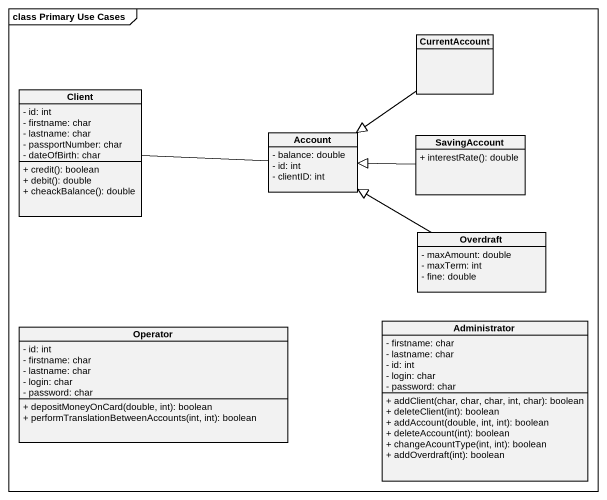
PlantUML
@startuml
mainframe class Primary Use Cases
hide circle
hide empty members
skinparam classAttributeIconSize 0
class CurrentAccount
class Client {
  - id: int
  - firstname: char
  - lastname: char
  - passportNumber: char
  - dateOfBirth: char
  + credit(): boolean
  + debit(): double
  + cheackBalance(): double
}
class Account {
  - balance: double
  - id: int
  - clientID: int
}
class SavingAccount {
  + interestRate(): double
}
class Overdraft {
  - maxAmount: double
  - maxTerm: int
  - fine: double
}
class Operator {
  - id: int
  - firstname: char
  - lastname: char
  - login: char
  - password: char
  + depositMoneyOnCard(double, int): boolean
  + performTranslationBetweenAccounts(int, int): boolean
}
class Administrator {
  - firstname: char
  - lastname: char
  - id: int
  - login: char
  - password: char
  + addClient(char, char, char, int, char): boolean
  + deleteClient(int): boolean
  + addAccount(double, int, int): boolean
  + deleteAccount(int): boolean
  + changeAcountType(int, int): boolean
  + addOverdraft(int): boolean
}
CurrentAccount --|> Account
Client -right- Account
SavingAccount -left-|> Account
Overdraft -left-|> Account
@enduml
